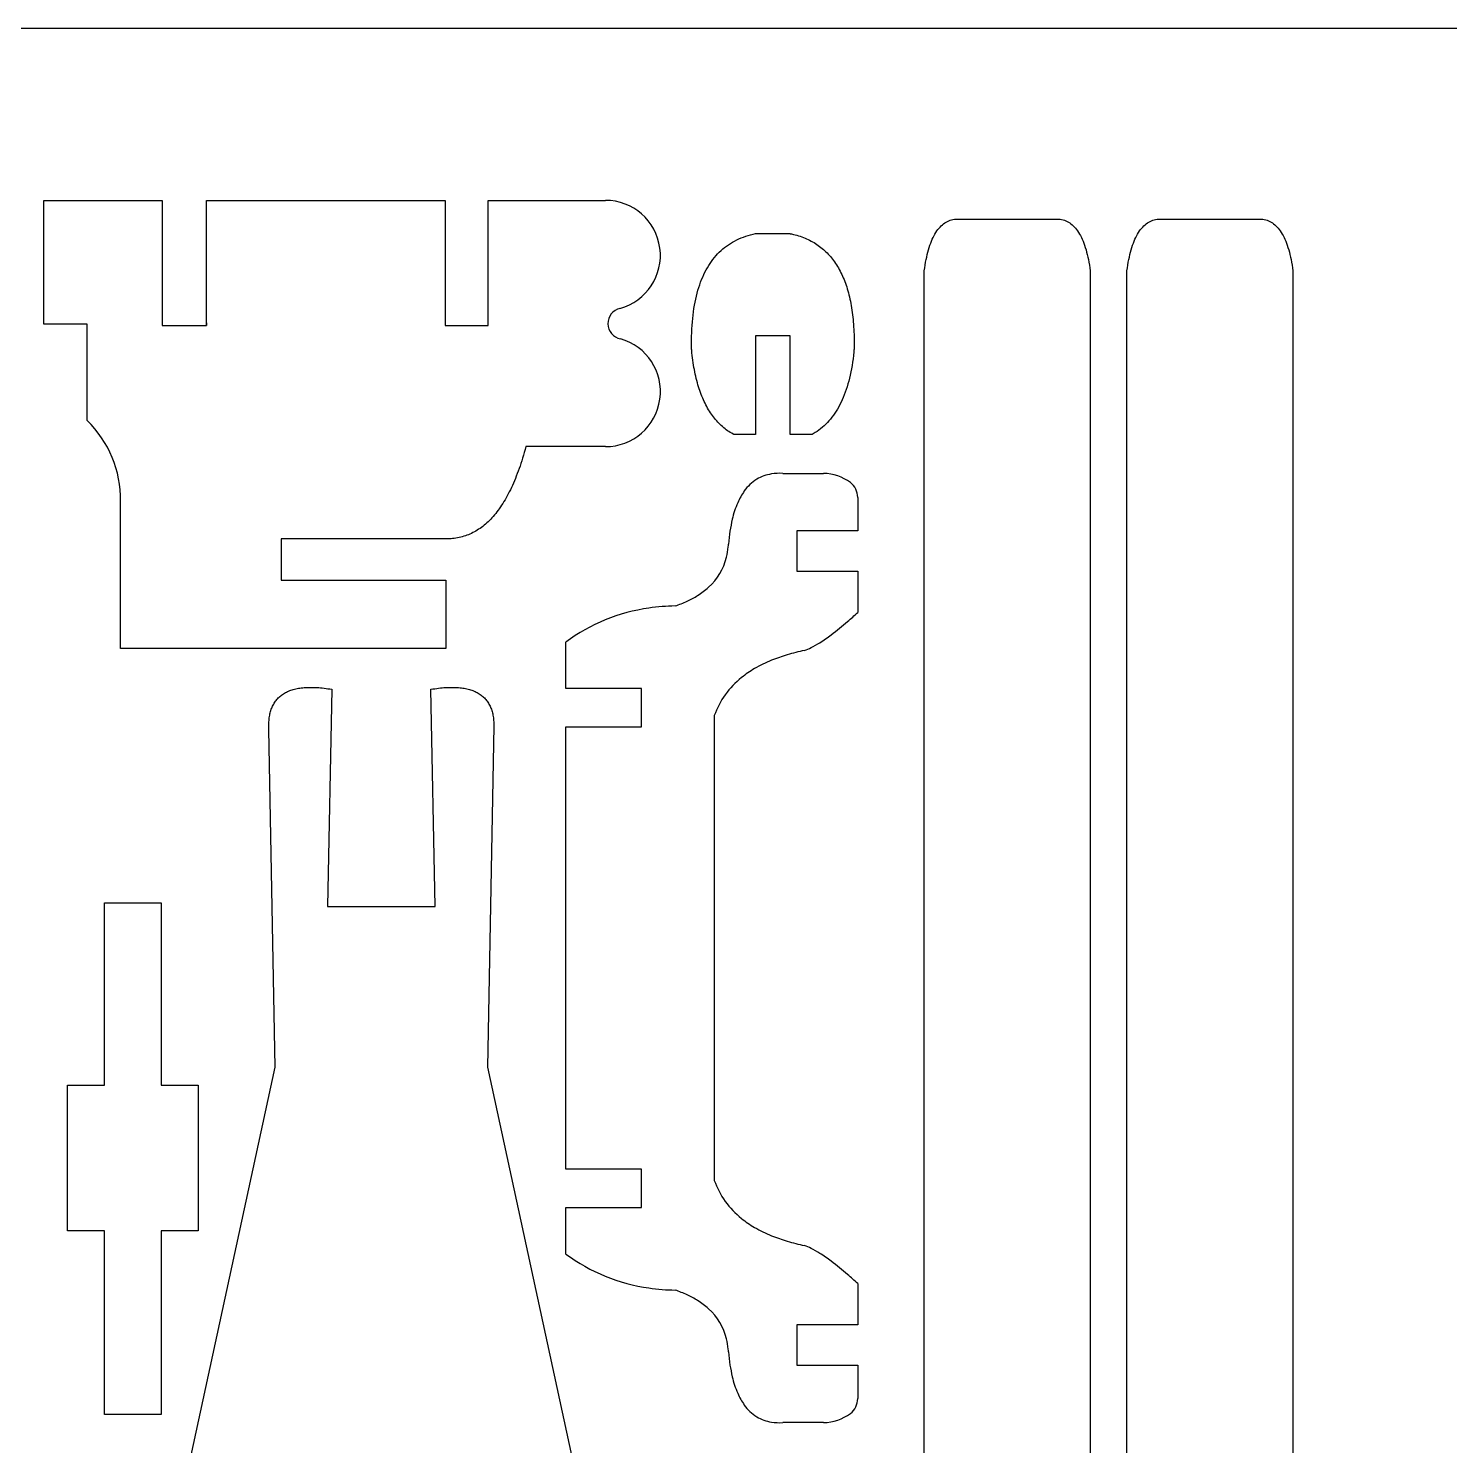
# Model space of a CAD drawing. Extents: x 0 to 450, y 0 to 350.
# Drawn here: x 155.5 to 271.8, y 234 to 350 of the extents above; entities that cross this region are included whole.
import ezdxf

# ---------------------------------------------------------------- set-up
doc = ezdxf.new("R2010")
doc.units = 0
doc.header["$MEASUREMENT"] = 0
doc.layers.add('01', color=5, linetype='Continuous')
doc.layers.add('DEFAULT', color=7, linetype='Continuous')

msp = doc.modelspace()

# ---------------------------------------------------------------- linework, layer by layer
at = {"layer": '01'}
msp.add_lwpolyline([(0, 0), (450, 0), (450, 350), (0, 350)], close=True, dxfattribs=at)
at = {"layer": 'DEFAULT'}
for p, q in [((156.7249, 325.7837), (156.7249, 335.9203)), ((156.7249, 335.9203), (166.4364, 335.9203)), ((166.4364, 335.9203), (166.4364, 335.9138)), ((166.4364, 335.914), (166.4364, 325.6887)), ((170.0649, 325.6901), (170.0649, 335.9205)), ((170.0649, 335.9205), (189.5948, 335.9205)), ((189.5948, 335.9205), (189.5948, 325.6887)), ((193.1167, 325.6887), (193.1167, 335.9205)), ((193.1167, 335.9205), (202.7215, 335.9205)), ((230.3118, 333.9216), (230.4098, 334.0008)), ((230.4098, 334.0008), (230.5105, 334.0729)), ((230.5105, 334.0729), (230.614, 334.138)), ((230.614, 334.138), (230.7203, 334.196)), ((230.7203, 334.196), (230.8294, 334.2469)), ((230.8294, 334.2469), (230.9413, 334.2907)), ((230.9413, 334.2907), (231.0559, 334.3274)), ((231.0559, 334.3274), (231.1733, 334.3571)), ((231.1733, 334.3571), (231.2935, 334.3797)), ((231.2935, 334.3797), (239.9523, 334.3797)), ((239.9523, 334.3797), (240.0725, 334.3571)), ((240.0725, 334.3571), (240.1899, 334.3274)), ((240.1899, 334.3274), (240.3046, 334.2907)), ((240.3046, 334.2907), (240.4164, 334.2469)), ((240.4164, 334.2469), (240.5255, 334.196)), ((240.5255, 334.196), (240.6318, 334.138)), ((240.6318, 334.138), (240.7353, 334.0729)), ((240.7353, 334.0729), (240.836, 334.0008)), ((240.836, 334.0008), (240.934, 333.9216)), ((246.9068, 333.9216), (247.0048, 334.0008)), ((247.0048, 334.0008), (247.1055, 334.0729)), ((247.1055, 334.0729), (247.209, 334.138)), ((247.209, 334.138), (247.3153, 334.196)), ((247.3153, 334.196), (247.4244, 334.2469)), ((247.4244, 334.2469), (247.5363, 334.2907)), ((247.5363, 334.2907), (247.6508, 334.3274)), ((247.6508, 334.3274), (247.7682, 334.3571)), ((247.7682, 334.3571), (247.8884, 334.3797)), ((247.8884, 334.3797), (256.5472, 334.3797)), ((256.5472, 334.3797), (256.6674, 334.3571)), ((256.6674, 334.3571), (256.7849, 334.3274)), ((256.7849, 334.3274), (256.8994, 334.2907)), ((256.8994, 334.2907), (257.0114, 334.2469)), ((257.0114, 334.2469), (257.1205, 334.196)), ((257.1205, 334.196), (257.2267, 334.138)), ((257.2267, 334.138), (257.3302, 334.0729)), ((257.3302, 334.0729), (257.4309, 334.0008)), ((257.4309, 334.0008), (257.5289, 333.9216)), ((213.647, 332.7679), (213.8304, 332.8461)), ((213.8304, 332.8461), (214.018, 332.9187)), ((214.018, 332.9187), (214.2099, 332.9858)), ((214.2099, 332.9858), (214.406, 333.0473)), ((214.406, 333.0473), (214.6063, 333.1033)), ((214.6063, 333.1033), (214.8109, 333.1537)), ((214.8109, 333.1537), (215.0197, 333.1986)), ((215.0197, 333.1986), (217.8355, 333.1986)), ((217.8355, 333.1986), (217.8421, 333.1972)), ((217.8421, 333.1972), (217.8513, 333.1954)), ((217.8513, 333.1954), (217.8881, 333.1879)), ((217.8881, 333.1879), (217.9613, 333.1723)), ((217.9613, 333.1723), (218.1062, 333.1391)), ((218.1062, 333.1391), (218.2489, 333.1033)), ((218.2489, 333.1033), (218.3896, 333.0647)), ((218.3896, 333.0647), (218.5282, 333.0233)), ((218.5282, 333.0233), (218.6648, 332.9792)), ((218.6648, 332.9792), (218.7992, 332.9324)), ((218.7992, 332.9324), (218.9316, 332.883)), ((218.9316, 332.883), (219.0619, 332.8308)), ((219.0619, 332.8308), (219.1901, 332.7759)), ((229.4852, 332.7405), (229.5553, 332.8904)), ((229.5553, 332.8904), (229.6283, 333.0334)), ((229.6283, 333.0334), (229.704, 333.1692)), ((229.704, 333.1692), (229.7825, 333.2979)), ((229.7825, 333.2979), (229.8637, 333.4195)), ((229.8637, 333.4195), (229.9478, 333.5341)), ((229.9478, 333.5341), (230.0346, 333.6416)), ((230.0346, 333.6416), (230.1242, 333.742)), ((230.1242, 333.742), (230.2166, 333.8353)), ((230.2166, 333.8353), (230.3118, 333.9216)), ((240.934, 333.9216), (241.0292, 333.8353)), ((241.0292, 333.8353), (241.1216, 333.742)), ((241.1216, 333.742), (241.2112, 333.6416)), ((241.2112, 333.6416), (241.298, 333.5341)), ((241.298, 333.5341), (241.3821, 333.4195)), ((241.3821, 333.4195), (241.4634, 333.2979)), ((241.4634, 333.2979), (241.5418, 333.1692)), ((241.5418, 333.1692), (241.6176, 333.0334)), ((241.6176, 333.0334), (241.6905, 332.8904)), ((241.6905, 332.8904), (241.7606, 332.7405)), ((246.0801, 332.7405), (246.1502, 332.8904)), ((246.1502, 332.8904), (246.2231, 333.0334)), ((246.2231, 333.0334), (246.2989, 333.1692)), ((246.2989, 333.1692), (246.3774, 333.2979)), ((246.3774, 333.2979), (246.4586, 333.4195)), ((246.4586, 333.4195), (246.5428, 333.5341)), ((246.5428, 333.5341), (246.6296, 333.6416)), ((246.6296, 333.6416), (246.7192, 333.742)), ((246.7192, 333.742), (246.8116, 333.8353)), ((246.8116, 333.8353), (246.9068, 333.9216)), ((257.5289, 333.9216), (257.6241, 333.8353)), ((257.6241, 333.8353), (257.7166, 333.742)), ((257.7166, 333.742), (257.8062, 333.6416)), ((257.8062, 333.6416), (257.8929, 333.5341)), ((257.8929, 333.5341), (257.9771, 333.4195)), ((257.9771, 333.4195), (258.0583, 333.2979)), ((258.0583, 333.2979), (258.1367, 333.1692)), ((258.1367, 333.1692), (258.2125, 333.0334)), ((258.2125, 333.0334), (258.2855, 332.8904)), ((258.2855, 332.8904), (258.3556, 332.7405)), ((211.9093, 331.542), (212.0461, 331.6812)), ((212.0461, 331.6812), (212.1871, 331.8148)), ((212.1871, 331.8148), (212.3324, 331.9429)), ((212.3324, 331.9429), (212.4819, 332.0654)), ((212.4819, 332.0654), (212.6356, 332.1824)), ((212.6356, 332.1824), (212.7936, 332.2939)), ((212.7936, 332.2939), (212.9558, 332.3998)), ((212.9558, 332.3998), (213.1222, 332.5001)), ((213.1222, 332.5001), (213.2929, 332.5949)), ((213.2929, 332.5949), (213.4678, 332.6842)), ((213.4678, 332.6842), (213.647, 332.7679)), ((219.1901, 332.7759), (219.3163, 332.7184)), ((219.3163, 332.7184), (219.4404, 332.658)), ((219.4404, 332.658), (219.5624, 332.5948)), ((219.5624, 332.5948), (219.6823, 332.5291)), ((219.6823, 332.5291), (219.8001, 332.4606)), ((219.8001, 332.4606), (219.9159, 332.3893)), ((219.9159, 332.3893), (220.0296, 332.3154)), ((220.0296, 332.3154), (220.1412, 332.2388)), ((220.1412, 332.2388), (220.2508, 332.1594)), ((220.2508, 332.1594), (220.3582, 332.0773)), ((220.3582, 332.0773), (220.4636, 331.9925)), ((220.4636, 331.9925), (220.5669, 331.905)), ((220.5669, 331.905), (220.6682, 331.8147)), ((220.6682, 331.8147), (220.7674, 331.7217)), ((220.7674, 331.7217), (220.8644, 331.6261)), ((229.0719, 331.4928), (229.1227, 331.6923)), ((229.1227, 331.6923), (229.1761, 331.8847)), ((229.1761, 331.8847), (229.2324, 332.07)), ((229.2324, 332.07), (229.2914, 332.2482)), ((229.2914, 332.2482), (229.3532, 332.4194)), ((229.3532, 332.4194), (229.4178, 332.5835)), ((229.4178, 332.5835), (229.4852, 332.7405)), ((241.7606, 332.7405), (241.828, 332.5835)), ((241.828, 332.5835), (241.8926, 332.4194)), ((241.8926, 332.4194), (241.9544, 332.2482)), ((241.9544, 332.2482), (242.0134, 332.07)), ((242.0134, 332.07), (242.0697, 331.8847)), ((242.0697, 331.8847), (242.1232, 331.6923)), ((242.1232, 331.6923), (242.1739, 331.4928)), ((245.6669, 331.4928), (245.7175, 331.6923)), ((245.7175, 331.6923), (245.771, 331.8847)), ((245.771, 331.8847), (245.8273, 332.07)), ((245.8273, 332.07), (245.8863, 332.2482)), ((245.8863, 332.2482), (245.9481, 332.4194)), ((245.9481, 332.4194), (246.0127, 332.5835)), ((246.0127, 332.5835), (246.0801, 332.7405)), ((258.3556, 332.7405), (258.423, 332.5835)), ((258.423, 332.5835), (258.4876, 332.4194)), ((258.4876, 332.4194), (258.5494, 332.2482)), ((258.5494, 332.2482), (258.6084, 332.07)), ((258.6084, 332.07), (258.6647, 331.8847)), ((258.6647, 331.8847), (258.7182, 331.6923)), ((258.7182, 331.6923), (258.7688, 331.4928)), ((211.0703, 330.4124), (211.1775, 330.5904)), ((211.1775, 330.5904), (211.2888, 330.7628)), ((211.2888, 330.7628), (211.4045, 330.9297)), ((211.4045, 330.9297), (211.5243, 331.091)), ((211.5243, 331.091), (211.6484, 331.2469)), ((211.6484, 331.2469), (211.7767, 331.3972)), ((211.7767, 331.3972), (211.9093, 331.542)), ((220.8644, 331.6261), (220.9595, 331.5277)), ((220.9595, 331.5277), (221.0524, 331.4265)), ((221.0524, 331.4265), (221.1433, 331.3228)), ((221.1433, 331.3228), (221.232, 331.2162)), ((221.232, 331.2162), (221.3188, 331.1069)), ((221.3188, 331.1069), (221.4034, 330.9949)), ((221.4034, 330.9949), (221.486, 330.8802)), ((221.486, 330.8802), (221.5664, 330.7628)), ((221.5664, 330.7628), (221.6448, 330.6426)), ((221.6448, 330.6426), (221.7212, 330.5197)), ((221.7212, 330.5197), (221.7954, 330.3943)), ((228.8602, 330.3894), (228.897, 330.6242)), ((228.897, 330.6242), (228.9366, 330.852)), ((228.9366, 330.852), (228.9789, 331.0727)), ((228.9789, 331.0727), (229.024, 331.2863)), ((229.024, 331.2863), (229.0719, 331.4928)), ((242.1739, 331.4928), (242.2218, 331.2863)), ((242.2218, 331.2863), (242.2669, 331.0727)), ((242.2669, 331.0727), (242.3092, 330.852)), ((242.3092, 330.852), (242.3488, 330.6242)), ((242.3488, 330.6242), (242.3856, 330.3894)), ((245.4551, 330.3894), (245.4919, 330.6242)), ((245.4919, 330.6242), (245.5315, 330.852)), ((245.5315, 330.852), (245.5738, 331.0727)), ((245.5738, 331.0727), (245.6189, 331.2863)), ((245.6189, 331.2863), (245.6669, 331.4928)), ((258.7688, 331.4928), (258.8168, 331.2863)), ((258.8168, 331.2863), (258.8619, 331.0727)), ((258.8619, 331.0727), (258.9042, 330.852)), ((258.9042, 330.852), (258.9438, 330.6242)), ((258.9438, 330.6242), (258.9806, 330.3894)), ((210.5165, 329.2278), (210.5982, 329.4391)), ((210.5982, 329.4391), (210.6841, 329.6448)), ((210.6841, 329.6448), (210.7743, 329.845)), ((210.7743, 329.845), (210.8688, 330.0397)), ((210.8688, 330.0397), (210.9674, 330.2288)), ((210.9674, 330.2288), (211.0703, 330.4124)), ((221.7954, 330.3943), (221.8676, 330.266)), ((221.8676, 330.266), (221.9377, 330.1349)), ((221.9377, 330.1349), (222.0057, 330.0012)), ((222.0057, 330.0012), (222.0717, 329.8647)), ((222.0717, 329.8647), (222.1356, 329.7256)), ((222.1356, 329.7256), (222.1974, 329.5836)), ((222.1974, 329.5836), (222.257, 329.4391)), ((222.257, 329.4391), (222.3147, 329.2917)), ((228.8262, 330.1474), (228.8602, 330.3894)), ((228.8262, 212.2353), (228.8262, 330.1474)), ((242.3856, 330.3894), (242.4196, 330.1474)), ((242.4196, 330.1474), (242.4196, 212.2353)), ((245.4211, 330.1474), (245.4551, 330.3894)), ((245.4211, 212.2353), (245.4211, 330.1474)), ((258.9806, 330.3894), (259.0146, 330.1474)), ((259.0146, 330.1474), (259.0146, 212.2353)), ((210.1714, 328.088), (210.2319, 328.3271)), ((210.2319, 328.3271), (210.2967, 328.5606)), ((210.2967, 328.5606), (210.3657, 328.7885)), ((210.3657, 328.7885), (210.439, 329.0109)), ((210.439, 329.0109), (210.5165, 329.2278)), ((222.3147, 329.2917), (222.3702, 329.1417)), ((222.3702, 329.1417), (222.4237, 328.9889)), ((222.4237, 328.9889), (222.4752, 328.8334)), ((222.4752, 328.8334), (222.5245, 328.6752)), ((222.5245, 328.6752), (222.5718, 328.5143)), ((222.5718, 328.5143), (222.617, 328.3507)), ((222.617, 328.3507), (222.6601, 328.1843)), ((222.6601, 328.1843), (222.7011, 328.0152)), ((209.9322, 326.8096), (209.9716, 327.0764)), ((209.9716, 327.0764), (210.0152, 327.3376)), ((210.0152, 327.3376), (210.063, 327.5933)), ((210.063, 327.5933), (210.1151, 327.8434)), ((210.1151, 327.8434), (210.1714, 328.088)), ((222.7011, 328.0152), (222.7401, 327.8434)), ((222.7401, 327.8434), (222.777, 327.6689)), ((222.777, 327.6689), (222.8118, 327.4917)), ((222.8118, 327.4917), (222.8445, 327.3118)), ((222.8445, 327.3118), (222.8752, 327.1291)), ((222.8752, 327.1291), (222.9038, 326.9437)), ((170.0649, 325.6887), (170.0649, 325.9004)), ((170.0649, 325.9004), (170.0649, 325.6901)), ((209.8172, 325.687), (209.8396, 325.976)), ((209.8396, 325.976), (209.8662, 326.2594)), ((209.8662, 326.2594), (209.8971, 326.5373)), ((209.8971, 326.5373), (209.9322, 326.8096)), ((222.9038, 326.9437), (222.9303, 326.7556)), ((222.9303, 326.7556), (222.9548, 326.5648)), ((222.9548, 326.5648), (222.9771, 326.3712)), ((222.9771, 326.3712), (222.9974, 326.175)), ((222.9974, 326.175), (223.0156, 325.976)), ((223.0156, 325.976), (223.0317, 325.7743)), ((160.2732, 325.7837), (156.7249, 325.7837)), ((160.2732, 317.898), (160.2732, 325.7837)), ((166.4364, 325.6887), (170.0649, 325.6887)), ((189.5948, 325.6887), (193.1167, 325.6887)), ((209.7699, 324.4757), (209.7753, 324.7868)), ((209.7753, 324.7868), (209.785, 325.0925)), ((209.785, 325.0925), (209.799, 325.3925)), ((209.799, 325.3925), (209.8172, 325.687)), ((217.8355, 324.8386), (215.0197, 324.8386)), ((215.0197, 324.8386), (215.0197, 316.7457)), ((217.8354, 316.7458), (217.8354, 324.8387)), ((223.0317, 325.7743), (223.0458, 325.5699)), ((223.0458, 325.5699), (223.0578, 325.3628)), ((223.0578, 325.3628), (223.0677, 325.1529)), ((223.0677, 325.1529), (223.0755, 324.9403)), ((223.0755, 324.9403), (223.0813, 324.7251)), ((223.0813, 324.7251), (223.085, 324.5071)), ((209.7686, 324.159), (209.7699, 324.4757)), ((209.7716, 323.8367), (209.7686, 324.159)), ((209.7723, 323.7961), (209.7716, 323.8367)), ((209.7727, 323.7757), (209.7723, 323.7961)), ((209.7746, 323.7505), (209.7727, 323.7757)), ((209.7843, 323.6455), (209.7746, 323.7505)), ((209.8051, 323.4376), (209.7843, 323.6455)), ((223.0586, 323.5204), (223.0274, 323.2326)), ((223.0729, 323.6664), (223.0586, 323.5204)), ((223.0796, 323.74), (223.0729, 323.6664)), ((223.0813, 323.7584), (223.0796, 323.74)), ((223.0821, 323.7677), (223.0813, 323.7584)), ((223.0825, 323.7726), (223.0821, 323.7677)), ((223.0826, 323.7798), (223.0825, 323.7726)), ((223.0836, 323.8367), (223.0826, 323.7798)), ((223.0861, 324.0629), (223.0836, 323.8367)), ((223.085, 324.5071), (223.0866, 324.2863)), ((223.0866, 324.2863), (223.0861, 324.0629)), ((209.8278, 323.2326), (209.8051, 323.4376)), ((209.8524, 323.0304), (209.8278, 323.2326)), ((209.879, 322.8312), (209.8524, 323.0304)), ((209.9074, 322.6348), (209.879, 322.8312)), ((209.9378, 322.4414), (209.9074, 322.6348)), ((209.9701, 322.2508), (209.9378, 322.4414)), ((222.9111, 322.403), (222.8648, 322.1378)), ((222.9536, 322.6739), (222.9111, 322.403)), ((222.9924, 322.9504), (222.9536, 322.6739)), ((223.0274, 323.2326), (222.9924, 322.9504)), ((210.0043, 322.0631), (209.9701, 322.2508)), ((210.0404, 321.8782), (210.0043, 322.0631)), ((210.0784, 321.6963), (210.0404, 321.8782)), ((210.1184, 321.5172), (210.0784, 321.6963)), ((210.1603, 321.3411), (210.1184, 321.5172)), ((210.2041, 321.1678), (210.1603, 321.3411)), ((210.2498, 320.9974), (210.2041, 321.1678)), ((222.7034, 321.3761), (222.6421, 321.1335)), ((222.761, 321.6243), (222.7034, 321.3761)), ((222.8148, 321.8782), (222.761, 321.6243)), ((222.8648, 322.1378), (222.8148, 321.8782)), ((210.2974, 320.8299), (210.2498, 320.9974)), ((210.3469, 320.6653), (210.2974, 320.8299)), ((210.3984, 320.5035), (210.3469, 320.6653)), ((210.4517, 320.3447), (210.3984, 320.5035)), ((210.507, 320.1887), (210.4517, 320.3447)), ((210.5642, 320.0356), (210.507, 320.1887)), ((210.6234, 319.8853), (210.5642, 320.0356)), ((222.2793, 320.0052), (222.1954, 319.7967)), ((222.3594, 320.2196), (222.2793, 320.0052)), ((222.4357, 320.4395), (222.3594, 320.2196)), ((222.5083, 320.6653), (222.4357, 320.4395)), ((222.5771, 320.8965), (222.5083, 320.6653)), ((222.6421, 321.1335), (222.5771, 320.8965)), ((210.6844, 319.738), (210.6234, 319.8853)), ((210.7473, 319.5936), (210.6844, 319.738)), ((210.8122, 319.452), (210.7473, 319.5936)), ((210.879, 319.3133), (210.8122, 319.452)), ((210.9477, 319.1776), (210.879, 319.3133)), ((211.0183, 319.0447), (210.9477, 319.1776)), ((211.0909, 318.9147), (211.0183, 319.0447)), ((211.1653, 318.7875), (211.0909, 318.9147)), ((221.7199, 318.8381), (221.6135, 318.6634)), ((221.8225, 319.0185), (221.7199, 318.8381)), ((221.9214, 319.2046), (221.8225, 319.0185)), ((222.0165, 319.3963), (221.9214, 319.2046)), ((222.1078, 319.5937), (222.0165, 319.3963)), ((222.1954, 319.7967), (222.1078, 319.5937)), ((211.2417, 318.6633), (211.1653, 318.7875)), ((211.32, 318.5419), (211.2417, 318.6633)), ((211.4002, 318.4235), (211.32, 318.5419)), ((211.4823, 318.3079), (211.4002, 318.4235)), ((211.5663, 318.1952), (211.4823, 318.3079)), ((211.6523, 318.0854), (211.5663, 318.1952)), ((211.7401, 317.9784), (211.6523, 318.0854)), ((211.8299, 317.8744), (211.7401, 317.9784)), ((211.9216, 317.7732), (211.8299, 317.8744)), ((212.0152, 317.6749), (211.9216, 317.7732)), ((212.1107, 317.5795), (212.0152, 317.6749)), ((220.8964, 317.7336), (220.7637, 317.5984)), ((221.0253, 317.8745), (220.8964, 317.7336)), ((221.1504, 318.021), (221.0253, 317.8745)), ((221.2718, 318.1731), (221.1504, 318.021)), ((221.3895, 318.3309), (221.2718, 318.1731)), ((221.5034, 318.4943), (221.3895, 318.3309)), ((221.6135, 318.6634), (221.5034, 318.4943)), ((212.2082, 317.487), (212.1107, 317.5795)), ((212.3075, 317.3974), (212.2082, 317.487)), ((212.4088, 317.3107), (212.3075, 317.3974)), ((212.512, 317.2268), (212.4088, 317.3107)), ((212.6171, 317.1459), (212.512, 317.2268)), ((212.7242, 317.0678), (212.6171, 317.1459)), ((212.8331, 316.9926), (212.7242, 317.0678)), ((212.944, 316.9202), (212.8331, 316.9926)), ((213.0567, 316.8508), (212.944, 316.9202)), ((213.1714, 316.7843), (213.0567, 316.8508)), ((213.2295, 316.7521), (213.1714, 316.7843)), ((213.2368, 316.7481), (213.2295, 316.7521)), ((213.2412, 316.7457), (213.2368, 316.7481)), ((215.0197, 316.7457), (213.2412, 316.7457)), ((219.614, 316.7458), (217.8354, 316.7458)), ((219.6184, 316.7482), (219.614, 316.7458)), ((219.6286, 316.7538), (219.6184, 316.7482)), ((219.649, 316.765), (219.6286, 316.7538)), ((219.7299, 316.8106), (219.649, 316.765)), ((219.8888, 316.9062), (219.7299, 316.8106)), ((220.044, 317.0075), (219.8888, 316.9062)), ((220.1955, 317.1144), (220.044, 317.0075)), ((220.3432, 317.2269), (220.1955, 317.1144)), ((220.4871, 317.3451), (220.3432, 317.2269)), ((220.6273, 317.469), (220.4871, 317.3451)), ((220.7637, 317.5984), (220.6273, 317.469)), ((196.146, 315.5244), (196.0792, 315.2889)), ((196.2116, 315.7638), (196.146, 315.5244)), ((202.7215, 315.7638), (196.2116, 315.7638)), ((195.8003, 314.3868), (195.7276, 314.1712)), ((195.8717, 314.6064), (195.8003, 314.3868)), ((195.942, 314.8299), (195.8717, 314.6064)), ((196.0112, 315.0574), (195.942, 314.8299)), ((196.0792, 315.2889), (196.0112, 315.0574)), ((195.347, 313.1526), (195.2674, 312.9606)), ((195.4254, 313.3484), (195.347, 313.1526)), ((195.5027, 313.5482), (195.4254, 313.3484)), ((195.5789, 313.7519), (195.5027, 313.5482)), ((195.6538, 313.9596), (195.5789, 313.7519)), ((195.7276, 314.1712), (195.6538, 313.9596)), ((217.2396, 313.5681), (220.5789, 313.5681)), ((194.7652, 311.891), (194.6774, 311.7264)), ((194.8518, 312.0596), (194.7652, 311.891)), ((194.9372, 312.232), (194.8518, 312.0596)), ((195.0215, 312.4083), (194.9372, 312.232)), ((195.1046, 312.5885), (195.0215, 312.4083)), ((195.1866, 312.7726), (195.1046, 312.5885)), ((195.2674, 312.9606), (195.1866, 312.7726)), ((163.0214, 299.2218), (163.0214, 311.2919)), ((194.1263, 310.8193), (194.0304, 310.6816)), ((194.2211, 310.9609), (194.1263, 310.8193)), ((194.3147, 311.1063), (194.2211, 310.9609)), ((194.4071, 311.2556), (194.3147, 311.1063)), ((194.4984, 311.4086), (194.4071, 311.2556)), ((194.5885, 311.5656), (194.4984, 311.4086)), ((194.6774, 311.7264), (194.5885, 311.5656)), ((223.376, 311.6018), (223.376, 308.8547)), ((193.1147, 309.6128), (193.0071, 309.5129)), ((193.2211, 309.7165), (193.1147, 309.6128)), ((193.3263, 309.8239), (193.2211, 309.7165)), ((193.4304, 309.935), (193.3263, 309.8239)), ((193.5333, 310.05), (193.4304, 309.935)), ((193.6351, 310.1687), (193.5333, 310.05)), ((193.7356, 310.2912), (193.6351, 310.1687)), ((193.8351, 310.4176), (193.7356, 310.2912)), ((193.9333, 310.5477), (193.8351, 310.4176)), ((194.0304, 310.6816), (193.9333, 310.5477)), ((191.0004, 308.3823), (190.8719, 308.3488)), ((191.1278, 308.4195), (191.0004, 308.3823)), ((191.254, 308.4602), (191.1278, 308.4195)), ((191.379, 308.5047), (191.254, 308.4602)), ((191.5029, 308.5527), (191.379, 308.5047)), ((191.6256, 308.6045), (191.5029, 308.5527)), ((191.7471, 308.6598), (191.6256, 308.6045)), ((191.8675, 308.7189), (191.7471, 308.6598)), ((191.9867, 308.7816), (191.8675, 308.7189)), ((192.1047, 308.8481), (191.9867, 308.7816)), ((192.2216, 308.9182), (192.1047, 308.8481)), ((192.3373, 308.992), (192.2216, 308.9182)), ((192.4519, 309.0695), (192.3373, 308.992)), ((192.5652, 309.1508), (192.4519, 309.0695)), ((192.6775, 309.2357), (192.5652, 309.1508)), ((192.7885, 309.3244), (192.6775, 309.2357)), ((192.8984, 309.4168), (192.7885, 309.3244)), ((193.0071, 309.5129), (192.8984, 309.4168)), ((223.376, 308.8547), (218.3958, 308.8547)), ((218.3958, 308.8547), (218.3958, 305.564)), ((189.6628, 308.2092), (176.1786, 308.2092)), ((176.1786, 308.2092), (176.1786, 304.816)), ((189.8018, 308.2104), (189.6628, 308.2092)), ((189.9396, 308.2152), (189.8018, 308.2104)), ((190.0763, 308.2235), (189.9396, 308.2152)), ((190.2118, 308.2354), (190.0763, 308.2235)), ((190.3462, 308.2509), (190.2118, 308.2354)), ((190.4793, 308.27), (190.3462, 308.2509)), ((190.6114, 308.2926), (190.4793, 308.27)), ((190.7422, 308.3189), (190.6114, 308.2926)), ((190.8719, 308.3488), (190.7422, 308.3189)), ((218.3958, 305.564), (223.376, 305.564)), ((223.376, 305.564), (223.376, 302.1845)), ((176.1786, 304.816), (189.6628, 304.816)), ((189.6628, 304.816), (189.6628, 299.2218)), ((189.6628, 299.2218), (163.0214, 299.2218)), ((199.4802, 295.9592), (199.4802, 299.7662)), ((176.3572, 295.5275), (176.4366, 295.5759)), ((176.4366, 295.5759), (176.5184, 295.622)), ((176.5184, 295.622), (176.6028, 295.6657)), ((176.6028, 295.6657), (176.6898, 295.7072)), ((176.6898, 295.7072), (176.7793, 295.7462)), ((176.7793, 295.7462), (176.8713, 295.783)), ((176.8713, 295.783), (176.9658, 295.8174)), ((176.9658, 295.8174), (177.0629, 295.8495)), ((177.0629, 295.8495), (177.1626, 295.8792)), ((177.1626, 295.8792), (177.2648, 295.9066)), ((177.2648, 295.9066), (177.3695, 295.9317)), ((177.3695, 295.9317), (177.4767, 295.9545)), ((177.4767, 295.9545), (177.5865, 295.9749)), ((177.5865, 295.9749), (177.6989, 295.993)), ((177.6989, 295.993), (177.8137, 296.0087)), ((177.8137, 296.0087), (177.9312, 296.0221)), ((177.9312, 296.0221), (178.0511, 296.0332)), ((178.0511, 296.0332), (178.1736, 296.042)), ((178.1736, 296.042), (178.2986, 296.0484)), ((178.2986, 296.0484), (178.4262, 296.0525)), ((178.4262, 296.0525), (178.5563, 296.0542)), ((178.5563, 296.0542), (178.689, 296.0536)), ((178.689, 296.0536), (178.8242, 296.0507)), ((178.8242, 296.0507), (178.9619, 296.0455)), ((178.9619, 296.0455), (179.1022, 296.0379)), ((179.1022, 296.0379), (179.245, 296.028)), ((179.245, 296.028), (179.3903, 296.0158)), ((179.3903, 296.0158), (179.5382, 296.0012)), ((179.5382, 296.0012), (179.6886, 295.9843)), ((179.6886, 295.9843), (179.8416, 295.965)), ((179.8416, 295.965), (179.9971, 295.9435)), ((180.3157, 295.8933), (179.96, 278.1067)), ((179.9971, 295.9435), (180.1551, 295.9196)), ((180.1551, 295.9196), (180.3157, 295.8933)), ((188.4288, 295.8933), (188.5893, 295.9196)), ((188.7845, 278.1067), (188.4288, 295.8933)), ((188.5893, 295.9196), (188.7474, 295.9435)), ((188.7474, 295.9435), (188.9029, 295.965)), ((188.9029, 295.965), (189.0559, 295.9843)), ((189.0559, 295.9843), (189.2063, 296.0012)), ((189.2063, 296.0012), (189.3542, 296.0158)), ((189.3542, 296.0158), (189.4995, 296.028)), ((189.4995, 296.028), (189.6423, 296.0379)), ((189.6423, 296.0379), (189.7826, 296.0455)), ((189.7826, 296.0455), (189.9203, 296.0507)), ((189.9203, 296.0507), (190.0555, 296.0536)), ((190.0555, 296.0536), (190.1882, 296.0542)), ((190.1882, 296.0542), (190.3183, 296.0525)), ((190.3183, 296.0525), (190.4458, 296.0484)), ((190.4458, 296.0484), (190.5709, 296.042)), ((190.5709, 296.042), (190.6934, 296.0332)), ((190.6934, 296.0332), (190.8133, 296.0221)), ((190.8133, 296.0221), (190.9307, 296.0087)), ((190.9307, 296.0087), (191.0456, 295.993)), ((191.0456, 295.993), (191.158, 295.9749)), ((191.158, 295.9749), (191.2678, 295.9545)), ((191.2678, 295.9545), (191.375, 295.9317)), ((191.375, 295.9317), (191.4797, 295.9066)), ((191.4797, 295.9066), (191.5819, 295.8792)), ((191.5819, 295.8792), (191.6815, 295.8495)), ((191.6815, 295.8495), (191.7786, 295.8174)), ((191.7786, 295.8174), (191.8732, 295.783)), ((191.8732, 295.783), (191.9652, 295.7462)), ((191.9652, 295.7462), (192.0547, 295.7072)), ((192.0547, 295.7072), (192.1416, 295.6657)), ((192.1416, 295.6657), (192.226, 295.622)), ((192.226, 295.622), (192.3079, 295.5759)), ((192.3079, 295.5759), (192.3872, 295.5275)), ((205.6781, 295.9592), (199.4802, 295.9592)), ((205.6781, 292.8158), (205.6781, 295.9592)), ((175.3972, 294.3477), (175.4334, 294.4358)), ((175.4334, 294.4358), (175.4721, 294.5215)), ((175.4721, 294.5215), (175.5133, 294.6049)), ((175.5133, 294.6049), (175.5571, 294.6859)), ((175.5571, 294.6859), (175.6034, 294.7646)), ((175.6034, 294.7646), (175.6523, 294.841)), ((175.6523, 294.841), (175.7037, 294.9151)), ((175.7037, 294.9151), (175.7576, 294.9868)), ((175.7576, 294.9868), (175.8141, 295.0562)), ((175.8141, 295.0562), (175.8731, 295.1233)), ((175.8731, 295.1233), (175.9346, 295.1881)), ((175.9346, 295.1881), (175.9987, 295.2505)), ((175.9987, 295.2505), (176.0653, 295.3105)), ((176.0653, 295.3105), (176.1345, 295.3683)), ((176.1345, 295.3683), (176.2062, 295.4237)), ((176.2062, 295.4237), (176.2805, 295.4768)), ((176.2805, 295.4768), (176.3572, 295.5275)), ((192.3872, 295.5275), (192.464, 295.4768)), ((192.464, 295.4768), (192.5383, 295.4237)), ((192.5383, 295.4237), (192.61, 295.3683)), ((192.61, 295.3683), (192.6791, 295.3105)), ((192.6791, 295.3105), (192.7458, 295.2505)), ((192.7458, 295.2505), (192.8099, 295.1881)), ((192.8099, 295.1881), (192.8714, 295.1233)), ((192.8714, 295.1233), (192.9304, 295.0562)), ((192.9304, 295.0562), (192.9869, 294.9868)), ((192.9869, 294.9868), (193.0408, 294.9151)), ((193.0408, 294.9151), (193.0922, 294.841)), ((193.0922, 294.841), (193.1411, 294.7646)), ((193.1411, 294.7646), (193.1874, 294.6859)), ((193.1874, 294.6859), (193.2312, 294.6049)), ((193.2312, 294.6049), (193.2724, 294.5215)), ((193.2724, 294.5215), (193.3111, 294.4358)), ((193.3111, 294.4358), (193.3472, 294.3477)), ((175.1671, 293.2249), (175.1753, 293.3386)), ((175.1753, 293.3386), (175.1861, 293.45)), ((175.1861, 293.45), (175.1994, 293.5591)), ((175.1994, 293.5591), (175.2152, 293.6658)), ((175.2152, 293.6658), (175.2336, 293.7703)), ((175.2336, 293.7703), (175.2545, 293.8723)), ((175.2545, 293.8723), (175.278, 293.972)), ((175.278, 293.972), (175.304, 294.0695)), ((175.304, 294.0695), (175.3325, 294.1645)), ((175.3325, 294.1645), (175.3636, 294.2573)), ((175.3636, 294.2573), (175.3972, 294.3477)), ((193.3472, 294.3477), (193.3809, 294.2573)), ((193.3809, 294.2573), (193.4119, 294.1645)), ((193.4119, 294.1645), (193.4405, 294.0695)), ((193.4405, 294.0695), (193.4665, 293.972)), ((193.4665, 293.972), (193.4899, 293.8723)), ((193.4899, 293.8723), (193.5109, 293.7703)), ((193.5109, 293.7703), (193.5292, 293.6658)), ((193.5292, 293.6658), (193.5451, 293.5591)), ((193.5451, 293.5591), (193.5584, 293.45)), ((193.5584, 293.45), (193.5692, 293.3386)), ((193.5692, 293.3386), (193.5774, 293.2249)), ((211.6368, 293.7359), (211.6368, 255.6901)), ((175.1577, 292.8697), (175.1583, 292.9904)), ((175.1626, 292.6111), (175.1577, 292.8697)), ((175.1583, 292.9904), (175.1614, 293.1088)), ((175.1614, 293.1088), (175.1671, 293.2249)), ((175.6911, 264.9446), (175.1626, 292.6111)), ((193.5868, 292.8697), (193.0534, 264.9446)), ((193.5774, 293.2249), (193.5831, 293.1088)), ((193.5831, 293.1088), (193.5862, 292.9904)), ((193.5862, 292.9904), (193.5868, 292.8697)), ((199.4802, 256.6102), (199.4802, 292.8158)), ((199.4802, 292.8158), (205.6781, 292.8158)), ((161.7032, 278.4195), (166.3434, 278.4195)), ((161.7032, 263.4785), (161.7032, 278.4195)), ((166.3434, 278.4195), (166.3434, 263.4785)), ((179.96, 278.1067), (188.7845, 278.1067)), ((163.5962, 209.272), (175.6911, 264.9446)), ((193.0534, 264.9446), (205.1483, 209.272)), ((158.6795, 251.5614), (158.6795, 263.4785)), ((158.6795, 263.4785), (161.7032, 263.4785)), ((166.3434, 263.4785), (169.3671, 263.4785)), ((169.3671, 263.4785), (169.3671, 251.5614)), ((205.6781, 256.6102), (199.4802, 256.6102)), ((205.6781, 253.4668), (205.6781, 256.6102)), ((199.4802, 249.6598), (199.4802, 253.4668)), ((199.4802, 253.4668), (205.6781, 253.4668)), ((161.7032, 251.5614), (158.6795, 251.5614)), ((161.7032, 236.5315), (161.7032, 251.5614)), ((169.3671, 251.5614), (166.3434, 251.5614)), ((166.3434, 251.5614), (166.3434, 236.5315)), ((223.376, 247.2415), (223.376, 243.862)), ((223.376, 243.862), (218.3958, 243.862)), ((218.3958, 243.862), (218.3958, 240.5713)), ((218.3958, 240.5713), (223.376, 240.5713)), ((223.376, 240.5713), (223.376, 237.8242)), ((166.3434, 236.5315), (161.7032, 236.5315)), ((220.5789, 235.8579), (217.2396, 235.8579))]:
    msp.add_line(p, q, dxfattribs=at)
for centre, radius, start, end in [((202.7215, 331.4205), 4.5, 285.318217, 90), ((204.1973, 325.8408), 1.2724, 103.035972, 258.935573), ((202.7215, 320.2638), 4.5, 270, 74.116143), ((154.0825, 311.4479), 8.9403, 359.000149, 46.17559), ((216.9661, 310.0879), 3.5255, 121.68074, 144.61528), ((216.8232, 310.2363), 3.3244, 98.890939, 120.927901), ((216.9904, 309.2996), 4.2758, 86.658706, 99.164496), ((220.5242, 309.8242), 3.7443, 53.016812, 89.1629), ((218.3037, 309.12), 5.1765, 144.454214, 156.704077), ((221.876, 311.6157), 1.5, 359.468463, 53.09723), ((220.8252, 308.0328), 7.9224, 156.694255, 167.023481), ((224.9097, 307.0198), 12.1303, 166.693087, 171.303472), ((228.8881, 306.4256), 16.1528, 171.353709, 175.163426), ((207.1515, 308.0578), 5.6469, 346.163148, 354.971996), ((206.6374, 308.1181), 6.1643, 354.832446, 356.925692), ((207.9294, 307.8583), 4.8438, 311.85767, 346.253769), ((206.9481, 308.9027), 6.2766, 301.93097, 312.167775), ((208.4088, 287.6204), 15.0745, 98.099575, 126.320271), ((208.723, 285.7514), 16.9692, 90.971781, 98.260736), ((205.1312, 312.3161), 10.1508, 288.995449, 294.952868), ((206.066, 310.3099), 7.9374, 294.944337, 301.962442), ((207.2968, 318.8634), 23.1551, 306.923165, 311.218645), ((200.8934, 326.3693), 33.0208, 310.994342, 312.911044), ((213.028, 311.2271), 13.6074, 302.183271, 306.947074), ((222.4868, 282.3839), 17.0445, 101.741152, 106.647953), ((217.1975, 304.0106), 5.2638, 290.238599, 296.652253), ((215.778, 306.8483), 8.4367, 296.623443, 302.216043), ((220.3847, 288.2053), 10.8489, 111.9483, 120.155539), ((221.6011, 285.2568), 14.0384, 106.543819, 112.05517), ((218.1285, 291.4497), 6.8825, 128.255399, 160.598931), ((219.2884, 290.0889), 8.6694, 120.144272, 128.706536), ((218.1285, 257.9763), 6.8825, 199.40083, 231.744523), ((219.2884, 259.3371), 8.6695, 231.29348, 239.855815), ((220.3847, 261.2207), 10.8488, 239.844472, 248.051686), ((221.6011, 264.1692), 14.0384, 247.944888, 253.456241), ((222.4868, 267.0421), 17.0446, 253.352047, 258.258858), ((217.1975, 245.4154), 5.2638, 63.347225, 69.761344), ((208.4088, 261.8056), 15.0745, 233.679661, 261.900417), ((215.778, 242.5777), 8.4366, 57.784012, 63.376324), ((213.028, 238.1989), 13.6074, 53.052926, 57.816729), ((207.2968, 230.5625), 23.1552, 48.781558, 53.077024), ((200.8934, 223.0567), 33.0207, 47.088938, 49.00564), ((208.723, 263.6746), 16.9691, 261.739272, 269.028219), ((205.1312, 237.1099), 10.1507, 65.047168, 71.004579), ((206.066, 239.1161), 7.9375, 58.037558, 65.055709), ((206.9481, 240.5233), 6.2766, 47.832225, 58.06903), ((207.9294, 241.5677), 4.8438, 13.746231, 48.14233), ((207.1515, 241.3682), 5.6468, 5.028004, 13.837003), ((206.6374, 241.3079), 6.1643, 3.074315, 5.167425), ((228.8881, 243.0004), 16.1528, 184.836525, 188.646245), ((224.9097, 242.4062), 12.1303, 188.696528, 193.306983), ((220.8252, 241.3932), 7.9224, 192.976602, 203.305701), ((218.3037, 240.306), 5.1765, 203.295768, 215.545786), ((221.876, 237.8103), 1.5001, 306.90277, 0.530955), ((216.9661, 239.3381), 3.5255, 215.38472, 238.320171), ((216.8232, 239.1897), 3.3244, 239.073136, 261.109281), ((220.5242, 239.6018), 3.7443, 270.8371, 306.983188), ((216.9904, 240.1264), 4.2758, 260.835504, 273.341294)]:
    msp.add_arc(centre, radius, start, end, dxfattribs=at)

doc.saveas('drawing.dxf')
